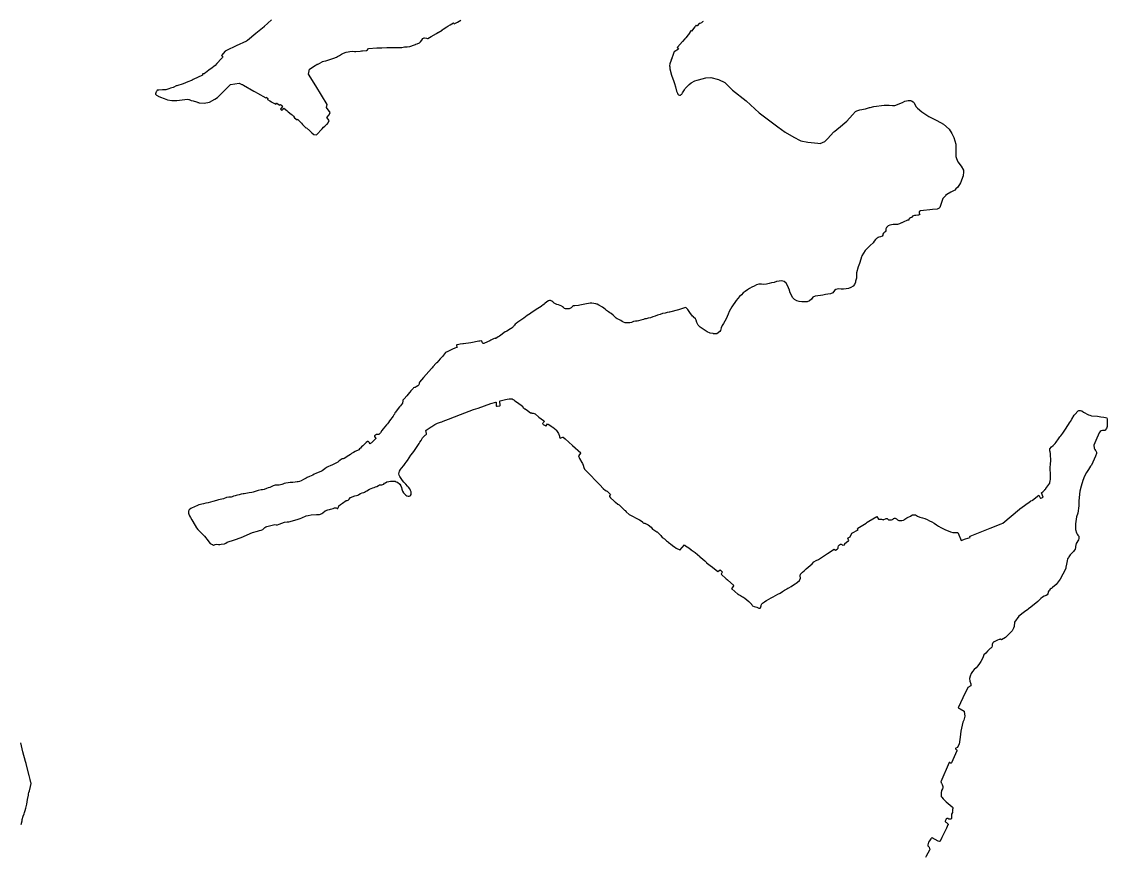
# Model space of a CAD drawing. Header units: inches. Extents: x 1341578 to 1502124, y 557203 to 748561.
# Drawn here: x 1487694 to 1492001, y 598295 to 601611 of the extents above; entities that cross this region are included whole.
import ezdxf

# ---------------------------------------------------------------- set-up
doc = ezdxf.new("R2010")
doc.units = ezdxf.units.IN
doc.header["$MEASUREMENT"] = 0
doc.layers.add('Zipcode', color=7, linetype='Continuous')

msp = doc.modelspace()

# ---------------------------------------------------------------- linework, layer by layer
at = {"layer": 'Zipcode'}
for points in [[(1488685.1, 601618), (1488655.8, 601591.9), (1488655.6, 601591.7), (1488655.2, 601591.4), (1488623.1, 601564.5), (1488589.4, 601536.2), (1488585.6, 601533.6), (1488544.4, 601515.8), (1488505.9, 601497.1), (1488500.5, 601494.5), (1488485.8, 601477.7), (1488487.6, 601476.2), (1488492.1, 601472.3), (1488489.7, 601469.6), (1488485.7, 601465.1), (1488468, 601445.2), (1488461, 601437.3), (1488443.5, 601424.3), (1488441.9, 601423.1), (1488441.5, 601422.8), (1488436.4, 601419.1), (1488429.1, 601413.7), (1488422.2, 601408.5), (1488418.9, 601406), (1488417.4, 601404.6), (1488416.7, 601404), (1488414, 601404.7), (1488412.1, 601405.2), (1488410.3, 601402.7), (1488410.3, 601399.5), (1488374.5, 601381.4), (1488370.3, 601379.3), (1488366.9, 601377.6), (1488353, 601372.1), (1488334.6, 601365.2), (1488309.3, 601356.4), (1488307.1, 601356.2), (1488297.4, 601352), (1488294, 601350.6), (1488288.7, 601348.5), (1488283.9, 601347), (1488278, 601345.2), (1488277.5, 601345.1), (1488265.8, 601341.3), (1488259.6, 601340.5), (1488252.3, 601340.4), (1488238.3, 601340.1), (1488233, 601340.1), (1488231.3, 601339.5), (1488229.9, 601337.4), (1488228.4, 601334.9), (1488227.5, 601332.6), (1488224.6, 601325.3), (1488225, 601323.2), (1488226.7, 601320.8), (1488227.1, 601320.5), (1488228.4, 601319.4), (1488234.1, 601316.4), (1488235.3, 601315.9), (1488243.9, 601312), (1488258.2, 601305.9), (1488271.7, 601300.9), (1488289.1, 601298.9), (1488309, 601299.1), (1488330.3, 601300.9), (1488351.3, 601304), (1488357, 601302.5), (1488357.6, 601302.2), (1488361.1, 601300.7), (1488365.8, 601298.6), (1488374, 601297.6), (1488387.4, 601292.7), (1488390.9, 601291.6), (1488392.5, 601291.1), (1488394.8, 601290.4), (1488395.1, 601290.3), (1488397.4, 601289.7), (1488417.4, 601287.7), (1488438.5, 601292), (1488459.9, 601304), (1488469.9, 601310.8), (1488475.7, 601316), (1488494.3, 601334.4), (1488521.5, 601361.5), (1488556.7, 601367.1), (1488567.4, 601362.5), (1488568.4, 601362.1), (1488569.3, 601361.5), (1488573.8, 601359), (1488615.3, 601335.5), (1488620.4, 601332.6), (1488629.8, 601327.3), (1488661.8, 601308.7), (1488661.8, 601308.7), (1488664.1, 601311.5), (1488671.3, 601307.1), (1488669.3, 601303.3), (1488668.7, 601302.3), (1488678.6, 601296.6), (1488684.2, 601293.4), (1488685.8, 601292.5), (1488701.8, 601283.4), (1488704.8, 601287.4), (1488705.5, 601288.4), (1488715, 601281.6), (1488717.9, 601279.5), (1488718, 601279.6), (1488720.1, 601282.7), (1488723.5, 601280.6), (1488723.8, 601280.4), (1488728.7, 601276.6), (1488729.1, 601276.3), (1488727.2, 601273.6), (1488720.9, 601264.4), (1488721, 601264.3), (1488726.8, 601259.6), (1488730.7, 601264.5), (1488733.9, 601268.4), (1488745.5, 601258.2), (1488751, 601253.2), (1488763.3, 601244.9), (1488766.5, 601241.7), (1488771.5, 601236.9), (1488771.5, 601236.8), (1488776.3, 601230.4), (1488781, 601225.6), (1488786, 601221.3), (1488788.2, 601224), (1488803.2, 601208.5), (1488807.8, 601203.7), (1488822.5, 601188.5), (1488823.9, 601189.7), (1488824.2, 601190), (1488837.1, 601177.7), (1488845.4, 601169.7), (1488852.2, 601163.2), (1488863.6, 601162.6), (1488885.2, 601186.7), (1488890.8, 601192.2), (1488896.4, 601197.2), (1488903.7, 601204.9), (1488905.8, 601204), (1488909.1, 601210.3), (1488909.2, 601210.5), (1488914.1, 601218.8), (1488904.6, 601231.2), (1488914.2, 601241.3), (1488917.3, 601250.8), (1488902.7, 601271), (1488905.8, 601282.5), (1488860.6, 601356.2), (1488831.2, 601403.4), (1488835.8, 601422.7), (1488858.2, 601437.4), (1488866.6, 601442.9), (1488866.9, 601442.3), (1488867.3, 601441.4), (1488886.1, 601452.3), (1488887.5, 601452.7), (1488892.3, 601454), (1488900.9, 601456.5), (1488916.8, 601461), (1488931.9, 601466), (1488936.3, 601468), (1488939, 601469.2), (1488942.7, 601470.9), (1488947, 601472.8), (1488954.8, 601476.7), (1488958.8, 601480.1), (1488961.9, 601482.8), (1488970.2, 601486.1), (1488981.5, 601490), (1488989.5, 601491.4), (1488995.8, 601492.5), (1489005.6, 601494.3), (1489013.6, 601493.6), (1489019.2, 601492.8), (1489037.2, 601494.6), (1489042.1, 601495), (1489045.8, 601495.4), (1489061.1, 601497.3), (1489065.6, 601499.5), (1489069.4, 601505.2), (1489103.1, 601507.1), (1489109.4, 601507.4), (1489122.1, 601508.1), (1489142.5, 601508.2), (1489148.8, 601508.2), (1489158.9, 601508.2), (1489176.9, 601509.2), (1489185.1, 601508.8), (1489193.6, 601508.6), (1489201.5, 601509.5), (1489207.3, 601510.5), (1489212.2, 601511.5), (1489223.3, 601511.8), (1489234.3, 601512.7), (1489252.4, 601519.7), (1489256.4, 601521.3), (1489256.4, 601521.3), (1489257.7, 601521.8), (1489263.2, 601523.9), (1489272.1, 601527.7), (1489272.9, 601528.4), (1489276.2, 601531.9), (1489280.8, 601538.2), (1489285.7, 601544), (1489290, 601546.8), (1489292, 601547), (1489299.2, 601546.5), (1489303.9, 601545.2), (1489304.1, 601545.2), (1489305.7, 601545), (1489318.3, 601552.3), (1489339.6, 601564.8), (1489345.3, 601568.1), (1489346.2, 601568.6), (1489362.5, 601577.8), (1489362.1, 601579.5), (1489366.1, 601582), (1489379.9, 601590.8), (1489380.3, 601591), (1489384.9, 601593.6), (1489393.2, 601598.3), (1489407.4, 601606.1), (1489408, 601605.4), (1489409.8, 601603.2), (1489423, 601610), (1489436.4, 601617.1)], [(1490397.8, 601611.6), (1490395.3, 601610.3), (1490391.7, 601607.4), (1490385, 601604.1), (1490381.9, 601603.7), (1490373.4, 601595.2), (1490373.2, 601595.1), (1490372.8, 601594.6), (1490369.9, 601595.6), (1490368.9, 601595.9), (1490367.3, 601593.9), (1490364.5, 601590.7), (1490351, 601573.3), (1490349.6, 601574.5), (1490349.4, 601574.7), (1490339.3, 601560.7), (1490338.6, 601559.3), (1490328.6, 601547.8), (1490324.4, 601543), (1490315.8, 601533), (1490296.2, 601510.6), (1490294.9, 601509.1), (1490299.9, 601502.2), (1490282, 601491.5), (1490281.3, 601489.6), (1490278.2, 601480.8), (1490276.8, 601477), (1490273, 601466.4), (1490272.8, 601465.3), (1490271.3, 601461.1), (1490270.7, 601459.2), (1490265.6, 601444.4), (1490264.7, 601436.1), (1490264.8, 601431.5), (1490264.9, 601424), (1490272.5, 601399.1), (1490281.1, 601374.5), (1490284, 601366), (1490287.4, 601352.3), (1490291.7, 601335.6), (1490295.6, 601327.7), (1490297.4, 601324.2), (1490300.2, 601320.5), (1490303.9, 601319.7), (1490305.8, 601319.8), (1490307.6, 601319.8), (1490310.4, 601321.7), (1490312.7, 601323.2), (1490316.1, 601328.9), (1490323.6, 601341.1), (1490326.8, 601346.8), (1490342.4, 601362.5), (1490350.7, 601369.2), (1490364.5, 601376.1), (1490374.1, 601379.4), (1490378.8, 601381.1), (1490408.4, 601388.8), (1490428.4, 601389.4), (1490458.1, 601381.8), (1490484.2, 601370.4), (1490514.6, 601339.9), (1490568.3, 601296.7), (1490620.6, 601249.4), (1490625.8, 601245.4), (1490693.9, 601194), (1490723.3, 601173.4), (1490756.9, 601152.9), (1490782.9, 601139.3), (1490785.3, 601138.4), (1490812.7, 601132.6), (1490852.6, 601128.6), (1490861.8, 601128.4), (1490880, 601135.4), (1490885.4, 601140.6), (1490890.9, 601145.8), (1490916.3, 601174), (1490918.7, 601176.1), (1490928.9, 601184.2), (1490935.3, 601188.3), (1490968, 601216.6), (1490990.5, 601241.8), (1491001.6, 601254.6), (1491007.4, 601257.5), (1491020, 601262.1), (1491041.8, 601265.9), (1491057.8, 601270.2), (1491060.1, 601270.8), (1491074.7, 601274.6), (1491075.1, 601275.1), (1491115.9, 601279.9), (1491136.3, 601279.5), (1491149.7, 601279), (1491158.1, 601278.7), (1491162.1, 601280.3), (1491178.4, 601286.8), (1491188.1, 601290.6), (1491198.4, 601295.4), (1491211.6, 601298.3), (1491218.2, 601298.2), (1491221, 601298), (1491224.7, 601296.7), (1491230.8, 601293.6), (1491235.4, 601289.1), (1491241.1, 601275.3), (1491247.6, 601268.1), (1491264.9, 601253.7), (1491293.3, 601235), (1491325.4, 601219.1), (1491351.9, 601204), (1491374.3, 601185.1), (1491384.4, 601167.9), (1491392.4, 601151.8), (1491401, 601125.2), (1491400.7, 601100.6), (1491400.8, 601086.6), (1491400.8, 601076), (1491403.6, 601068.5), (1491408.4, 601055.7), (1491421.8, 601038.1), (1491430.2, 601022.1), (1491430.3, 601020.6), (1491430.7, 601015.6), (1491429.7, 600999.4), (1491418.3, 600971.2), (1491408.4, 600954.2), (1491400.6, 600948), (1491396.4, 600942.3), (1491380.1, 600934.4), (1491364.1, 600926.1), (1491359.4, 600921.5), (1491360, 600920.5), (1491349.4, 600910), (1491337.1, 600874.4), (1491333.9, 600871.5), (1491326, 600867.1), (1491308, 600865.7), (1491296.9, 600864.4), (1491272.3, 600861.5), (1491260.7, 600860.4), (1491256.4, 600858.2), (1491256.4, 600858.2), (1491255, 600856.2), (1491254.3, 600853.3), (1491255, 600851.9), (1491256.4, 600849.2), (1491257, 600846.3), (1491252.1, 600843.2), (1491249, 600842.9), (1491241.8, 600842.5), (1491235.7, 600842.6), (1491235.7, 600842.6), (1491228.8, 600839.4), (1491224.6, 600834.7), (1491220, 600832.3), (1491216.7, 600830.5), (1491214.4, 600827.7), (1491214.1, 600825.5), (1491213.7, 600823.1), (1491209.2, 600823.2), (1491202.9, 600821.6), (1491196.6, 600818.9), (1491186.5, 600813.5), (1491186.5, 600813.5), (1491184.7, 600812.7), (1491176.8, 600809.2), (1491169.1, 600806.9), (1491160.7, 600806.1), (1491151.9, 600806.1), (1491145.2, 600805.5), (1491138.5, 600803.4), (1491131.4, 600801.3), (1491125.9, 600796.4), (1491125.1, 600794.5), (1491123.3, 600790.7), (1491123.2, 600789.1), (1491123.1, 600786.8), (1491122.8, 600783.5), (1491122.3, 600781.7), (1491119.9, 600777.9), (1491117.8, 600776.1), (1491116.2, 600774.7), (1491112.8, 600772.3), (1491110.5, 600767.7), (1491110.4, 600766.9), (1491110.2, 600764.4), (1491108, 600760.4), (1491100.8, 600757.1), (1491095, 600755.6), (1491092.1, 600755.1), (1491090.4, 600754.8), (1491088, 600752.6), (1491086.1, 600751), (1491081.8, 600747.1), (1491076.4, 600740.3), (1491071.7, 600734.1), (1491060.6, 600723), (1491040.9, 600703.3), (1491028, 600682), (1491026.9, 600680.2), (1491026.2, 600677.9), (1491019.7, 600655.6), (1491018.5, 600651.4), (1491013.4, 600639), (1491006.2, 600614.3), (1491005.7, 600604.2), (1491006.6, 600600.7), (1491006.8, 600600.1), (1491006.1, 600593.4), (1491002.8, 600580.9), (1491002.3, 600579.2), (1491002, 600578.2), (1490998.8, 600568.2), (1490993.3, 600562.1), (1490984.3, 600556.9), (1490975, 600552.8), (1490965.1, 600550.8), (1490955.1, 600549.2), (1490944.9, 600550.2), (1490934.6, 600550.6), (1490924.1, 600548.7), (1490918.8, 600544), (1490912.7, 600535.8), (1490903.1, 600531.8), (1490892.9, 600530.6), (1490882.8, 600529.1), (1490872.7, 600526), (1490862.7, 600524.2), (1490852.3, 600522.7), (1490842.2, 600521.9), (1490833.3, 600518.7), (1490827.1, 600510.5), (1490820, 600503.1), (1490810.3, 600500.1), (1490799.8, 600500), (1490789.2, 600500), (1490778.6, 600500.4), (1490768.8, 600503.8), (1490759.9, 600508.9), (1490759.7, 600509), (1490752.8, 600516.9), (1490752.6, 600517.1), (1490747.8, 600526.2), (1490747.7, 600526.4), (1490743.3, 600535.6), (1490743.2, 600535.8), (1490739.8, 600545.1), (1490739.7, 600545.3), (1490735.9, 600555), (1490735.8, 600555.2), (1490731.9, 600564.4), (1490731.8, 600564.6), (1490727.6, 600574), (1490727.5, 600574.2), (1490719.5, 600579.9), (1490719.3, 600580.1), (1490709.3, 600582.7), (1490699.3, 600582.2), (1490689.3, 600580.5), (1490679.4, 600576.6), (1490669.4, 600574.3), (1490659.2, 600571.9), (1490649, 600569.8), (1490638.9, 600568.2), (1490628.8, 600570), (1490618.7, 600570.2), (1490608.7, 600567), (1490599.8, 600562.3), (1490590.3, 600557.9), (1490581.7, 600552.8), (1490573.3, 600546.9), (1490564.9, 600540.8), (1490556.8, 600534.6), (1490549.4, 600527.5), (1490541.4, 600520.6), (1490535, 600512.8), (1490529, 600504.6), (1490522.8, 600496.3), (1490516.7, 600488.2), (1490511.4, 600479.4), (1490505.8, 600470.3), (1490500.8, 600461.2), (1490496.4, 600451.2), (1490492.9, 600441.8), (1490489.2, 600432.1), (1490484.2, 600422.7), (1490478.9, 600413.8), (1490472.7, 600405.3), (1490469.6, 600395.8), (1490466.5, 600386.2), (1490463.4, 600381.6), (1490452.6, 600372.5), (1490448.5, 600372.1), (1490439.3, 600373), (1490437.7, 600373.2), (1490425.7, 600375), (1490413, 600381.1), (1490386.2, 600399), (1490378.3, 600406.9), (1490373.2, 600417.4), (1490369.8, 600426.6), (1490367.2, 600432.1), (1490359.9, 600439.1), (1490359.5, 600439.4), (1490356, 600442.2), (1490352.9, 600446), (1490347.1, 600452.9), (1490342, 600460.9), (1490336.8, 600469.5), (1490330.9, 600475.6), (1490327.4, 600476.5), (1490324.3, 600476), (1490300.4, 600467.5), (1490264.1, 600458.6), (1490263, 600458.3), (1490256.7, 600457.6), (1490254.8, 600457.2), (1490246.3, 600455.2), (1490236.7, 600452.6), (1490226.6, 600449.6), (1490217, 600446.8), (1490207.3, 600443.2), (1490197.8, 600439.6), (1490188.4, 600436.6), (1490179.5, 600434.2), (1490171.4, 600432.5), (1490166, 600431.6), (1490161.1, 600429.8), (1490150.7, 600426.7), (1490141.3, 600424.4), (1490135.4, 600423.1), (1490132, 600422.7), (1490128.7, 600422.4), (1490121.8, 600420.9), (1490113.1, 600417.9), (1490106.6, 600416.4), (1490095.8, 600415.9), (1490087.7, 600416.6), (1490081.1, 600419), (1490076, 600422.1), (1490071.6, 600425), (1490062.5, 600429.5), (1490057.1, 600432), (1490052, 600435), (1490049.3, 600437.7), (1490040.6, 600446.6), (1490033.1, 600452.8), (1490027.9, 600456.2), (1490022.2, 600460.1), (1490014.6, 600465.3), (1490008.5, 600470.6), (1490003.4, 600474.6), (1489998.6, 600478.2), (1489984.3, 600486.7), (1489977.1, 600489.8), (1489975.8, 600490.3), (1489971.6, 600491.8), (1489955.5, 600494.1), (1489948.8, 600494), (1489943.1, 600493.2), (1489934.8, 600491.8), (1489928, 600490.4), (1489908.1, 600486.9), (1489902.7, 600485.4), (1489888.9, 600483), (1489883.6, 600483.1), (1489878.8, 600480.6), (1489875, 600476.4), (1489874.2, 600475.7), (1489871.7, 600473.8), (1489866.6, 600471.6), (1489864.2, 600471.5), (1489858, 600471.4), (1489850.8, 600472.1), (1489846.9, 600473.5), (1489842.9, 600476.8), (1489839.9, 600480.1), (1489837.4, 600482.4), (1489830.6, 600485.6), (1489823.5, 600487.8), (1489816.7, 600489.1), (1489811.2, 600491.3), (1489806.9, 600494), (1489801, 600499.1), (1489797.2, 600502.8), (1489792.5, 600505.2), (1489787.3, 600505), (1489783.4, 600503.2), (1489777.9, 600499.1), (1489769.7, 600492.7), (1489765.5, 600489.5), (1489764.4, 600488.6), (1489754.3, 600481.5), (1489741.4, 600472.9), (1489723.5, 600461.3), (1489705.1, 600448.6), (1489703.2, 600447.3), (1489699.6, 600444.7), (1489685.8, 600435), (1489662.7, 600418.8), (1489656, 600413.9), (1489651.5, 600410.3), (1489648.4, 600406.5), (1489647, 600404.4), (1489645.2, 600401.9), (1489644.9, 600401.6), (1489642.6, 600398.9), (1489640.1, 600397.1), (1489639.4, 600396.7), (1489635.6, 600394.1), (1489633.2, 600392.4), (1489619.1, 600383.3), (1489616.3, 600382.1), (1489612.5, 600380.2), (1489589.3, 600363.9), (1489584.3, 600360.4), (1489575.4, 600354.1), (1489574, 600354), (1489571.7, 600354.8), (1489565.3, 600353.3), (1489554.8, 600347.6), (1489550.5, 600345.3), (1489541.4, 600340.4), (1489527.5, 600334.4), (1489527, 600334.3), (1489525.2, 600333.9), (1489524.4, 600334.6), (1489522.7, 600337.1), (1489519, 600343.7), (1489518, 600344.3), (1489512.1, 600343.5), (1489508, 600343), (1489476.4, 600337.4), (1489446.9, 600333.2), (1489443.7, 600332.7), (1489434, 600331.3), (1489427.9, 600329.8), (1489422.2, 600328.7), (1489419.8, 600328.3), (1489419.2, 600327.6), (1489419, 600327.4), (1489419.2, 600325.5), (1489421.2, 600319.9), (1489421.5, 600319.6), (1489420.2, 600318.6), (1489418.9, 600318), (1489412.2, 600315.1), (1489403, 600311.2), (1489381.8, 600301.5), (1489377.3, 600299.2), (1489375.6, 600297.8), (1489362.9, 600283), (1489358.3, 600277.7), (1489354.1, 600272.7), (1489341.3, 600257.7), (1489339.9, 600258.4), (1489338.4, 600256.7), (1489324.8, 600241.3), (1489321.9, 600238), (1489319.4, 600235.2), (1489288.5, 600199.5), (1489271.7, 600180.1), (1489271.2, 600178.6), (1489271.1, 600176.6), (1489271.1, 600176.1), (1489270.3, 600172.6), (1489268.9, 600170.1), (1489267.1, 600167.8), (1489265.4, 600166.1), (1489259.3, 600162.6), (1489254.8, 600159.8), (1489252.5, 600159), (1489248.9, 600157.6), (1489247.4, 600156.2), (1489237.2, 600146.3), (1489233.5, 600141.1), (1489232.5, 600139.9), (1489221.6, 600126.6), (1489210.6, 600114.5), (1489208.1, 600111.4), (1489206.5, 600109), (1489206, 600106.1), (1489205.9, 600103.3), (1489205.2, 600100.3), (1489204.1, 600097.8), (1489200, 600091.6), (1489196.4, 600087.2), (1489193.2, 600083.2), (1489187.7, 600076.5), (1489176.8, 600061.9), (1489174.7, 600058.9), (1489172.6, 600053.8), (1489170.8, 600050.6), (1489167.1, 600045.5), (1489153.2, 600026.8), (1489148.5, 600020.5), (1489144.8, 600015.4), (1489141.3, 600010.8), (1489127.9, 599995.5), (1489123.2, 599989.1), (1489116.9, 599979.9), (1489114.6, 599977), (1489112.6, 599974.8), (1489110.5, 599973.5), (1489109.5, 599973.3), (1489107.9, 599972.9), (1489105.5, 599973.1), (1489103.6, 599973.3), (1489100.9, 599972.4), (1489093.5, 599967.5), (1489092.9, 599966), (1489093.2, 599965.4), (1489096.7, 599961.3), (1489096.9, 599961), (1489097.9, 599960), (1489098.9, 599959.1), (1489098.7, 599958.5), (1489098.4, 599957.2), (1489088.7, 599947.1), (1489081, 599939.7), (1489079.4, 599938.7), (1489076.6, 599936.6), (1489076.2, 599936.5), (1489072.2, 599941.8), (1489071, 599943.4), (1489068.7, 599944.9), (1489066.9, 599945.4), (1489066.5, 599945.3), (1489065.1, 599945), (1489060.2, 599941.5), (1489046.8, 599928.5), (1489041.4, 599924), (1489037.4, 599919.3), (1489034.3, 599915.6), (1489030.9, 599912.6), (1489016.8, 599905.5), (1489009.5, 599902), (1489002.8, 599897.3), (1488998.3, 599893.7), (1488985.6, 599885.7), (1488979.8, 599881.8), (1488973.7, 599878), (1488969.6, 599876.6), (1488965.8, 599876), (1488962.9, 599875.3), (1488956.1, 599870.4), (1488952.3, 599866.6), (1488948.5, 599863), (1488942.8, 599860.2), (1488937.9, 599858.3), (1488926.3, 599853.3), (1488918.2, 599849.2), (1488910.8, 599845.7), (1488902.5, 599841.8), (1488896.2, 599836.4), (1488891.6, 599832.7), (1488886.1, 599829.2), (1488880, 599826.3), (1488870, 599822.1), (1488860.2, 599818), (1488854.6, 599815), (1488849.1, 599811.9), (1488836.2, 599806.4), (1488826.8, 599802), (1488821.7, 599799.4), (1488812.2, 599794.1), (1488802.6, 599789.3), (1488796.2, 599786.6), (1488790.9, 599785.4), (1488786.6, 599784.6), (1488779.2, 599784), (1488769.1, 599782.6), (1488763.5, 599782.9), (1488758.7, 599782.9), (1488751.1, 599781.6), (1488742, 599780), (1488735.5, 599778.6), (1488730, 599776.4), (1488725.3, 599775), (1488715.5, 599772.1), (1488708.8, 599772.1), (1488704.3, 599772.3), (1488699.8, 599772), (1488691.4, 599769.8), (1488683, 599765.5), (1488677.5, 599763.1), (1488671.8, 599761.9), (1488664.5, 599759.1), (1488655.9, 599755.1), (1488649.1, 599753.6), (1488643.8, 599752.8), (1488632.2, 599750.6), (1488619.6, 599747.3), (1488611.9, 599744.8), (1488606.6, 599743.5), (1488596.3, 599741.9), (1488583.5, 599739.1), (1488576.1, 599737.6), (1488572.2, 599737), (1488564, 599735.9), (1488555.9, 599734.2), (1488549.7, 599732.2), (1488545.1, 599730.8), (1488540.9, 599729.8), (1488534.4, 599728.6), (1488528.6, 599725.6), (1488524.4, 599724.2), (1488519.2, 599724.3), (1488515.2, 599725), (1488506.2, 599722.5), (1488494.8, 599718.1), (1488487.2, 599716.5), (1488480.6, 599715.2), (1488474.7, 599713.8), (1488467, 599711.2), (1488451.6, 599706.7), (1488433, 599702), (1488424.2, 599700.3), (1488415.2, 599698), (1488396.7, 599693.8), (1488388.6, 599690.5), (1488381.6, 599687.3), (1488375.9, 599684.2), (1488370.2, 599681.5), (1488365.3, 599678.9), (1488358.4, 599674.3), (1488355.5, 599668.3), (1488355, 599661.5), (1488356.4, 599656.5), (1488359.9, 599650.3), (1488363.3, 599643.3), (1488368, 599634.9), (1488372.2, 599627.3), (1488387.6, 599602.5), (1488392.8, 599596.4), (1488400.4, 599588.2), (1488406.4, 599581.9), (1488413.5, 599574.9), (1488419.4, 599569), (1488423.8, 599563.3), (1488428, 599557.7), (1488440.9, 599541), (1488446.6, 599537.3), (1488450.1, 599535.9), (1488454.9, 599534.1), (1488458.3, 599534.7), (1488461.8, 599536.7), (1488466.8, 599537.6), (1488474.4, 599537), (1488479.3, 599536.6), (1488484.4, 599537.2), (1488498.9, 599539.5), (1488503.9, 599541.9), (1488509.1, 599545.3), (1488537.5, 599554.7), (1488564.9, 599564.5), (1488609.7, 599584.3), (1488629.8, 599589.4), (1488637.7, 599591.8), (1488643.8, 599593.7), (1488649.9, 599596.4), (1488654.2, 599599.9), (1488658.1, 599603.4), (1488661.9, 599606), (1488666.9, 599608.4), (1488692.8, 599615.1), (1488698.4, 599615.4), (1488702.8, 599614.6), (1488708.5, 599614.8), (1488715.2, 599617.6), (1488735.8, 599625), (1488746.5, 599626.8), (1488753.5, 599627.1), (1488777.5, 599633.2), (1488790.7, 599636.4), (1488798.8, 599639.8), (1488805, 599642.9), (1488822.2, 599650.2), (1488829.9, 599651.6), (1488842.2, 599653.8), (1488863.7, 599655.3), (1488869.1, 599655.4), (1488875.1, 599656.1), (1488879.8, 599657), (1488884.5, 599659.2), (1488888.5, 599661.8), (1488897.9, 599669.6), (1488907.7, 599673.9), (1488915.3, 599675.8), (1488919.5, 599676.7), (1488924.3, 599677.6), (1488929.3, 599679.5), (1488934.5, 599681.5), (1488937.9, 599682), (1488940.9, 599681.6), (1488944, 599680.4), (1488945.9, 599679.8), (1488947.7, 599680), (1488948.5, 599680.9), (1488949, 599681.6), (1488950.2, 599684.7), (1488951.6, 599689.8), (1488958.4, 599695.4), (1488966.4, 599701.1), (1488981.1, 599710.6), (1488985.2, 599711.6), (1488988.6, 599712.3), (1488990.6, 599713.7), (1488992.3, 599716), (1488998.9, 599723.2), (1489015.2, 599729.1), (1489022, 599730.4), (1489026.8, 599732.2), (1489030.8, 599735), (1489037.8, 599739.1), (1489044.8, 599742.2), (1489050.8, 599743.4), (1489054.2, 599744.8), (1489058.2, 599747), (1489062.9, 599749.3), (1489073.7, 599755.8), (1489079.6, 599758.4), (1489087.3, 599760.9), (1489091.6, 599762.8), (1489097.9, 599765.1), (1489102.2, 599766.7), (1489109.2, 599770.9), (1489113.8, 599773), (1489118.8, 599773.7), (1489122.8, 599773.4), (1489127, 599774.4), (1489129.9, 599776.3), (1489133.7, 599779.5), (1489137, 599781.7), (1489142.6, 599784.7), (1489150, 599786.2), (1489156.9, 599787.5), (1489163.2, 599788), (1489169.5, 599788.3), (1489175.2, 599787.6), (1489179.9, 599785.8), (1489185.1, 599783.4), (1489193.4, 599775.8), (1489197.5, 599768.9), (1489200.2, 599762.4), (1489202.5, 599756.6), (1489205.2, 599748.6), (1489208.8, 599742.2), (1489213.4, 599736.2), (1489217.3, 599732.5), (1489221.7, 599730.2), (1489226.5, 599728.5), (1489231.2, 599728.3), (1489235, 599729.6), (1489236.9, 599731.2), (1489239.3, 599735.3), (1489239.6, 599739.8), (1489238.6, 599745.6), (1489236.6, 599751.3), (1489233.2, 599757.9), (1489228.5, 599764.6), (1489224.2, 599767.9), (1489217.9, 599776), (1489210.3, 599784.2), (1489204.9, 599790.5), (1489199.9, 599797.8), (1489194.6, 599805.9), (1489191.6, 599812.3), (1489190.7, 599817), (1489191.3, 599822.1), (1489192.9, 599827.8), (1489196.8, 599834.2), (1489201, 599838.8), (1489209.9, 599850.6), (1489215.7, 599858.6), (1489219.7, 599863), (1489224.7, 599869.3), (1489238.3, 599891), (1489246.2, 599900.8), (1489252.5, 599909.6), (1489257.8, 599917.2), (1489265.5, 599930), (1489270.2, 599937.3), (1489273.6, 599942.5), (1489278.1, 599949.6), (1489281, 599954.6), (1489283.2, 599957.8), (1489284.4, 599959.5), (1489287.6, 599963.5), (1489291.1, 599966.9), (1489294.9, 599970.2), (1489297.2, 599971.9), (1489300.2, 599974.3), (1489300.3, 599977.1), (1489297.3, 599989.2), (1489298.1, 599990.4), (1489318.3, 600003), (1489320.9, 600004.7), (1489332.4, 600012.4), (1489335.4, 600013.7), (1489343.9, 600017.4), (1489355.5, 600021.8), (1489360.6, 600023.8), (1489365.7, 600025.7), (1489386.5, 600033.8), (1489434.1, 600052.1), (1489486.8, 600071.6), (1489504.9, 600078.1), (1489555.3, 600096.3), (1489574.9, 600101.7), (1489575.4, 600101.7), (1489575.8, 600101.3), (1489575.8, 600099.9), (1489576, 600091.5), (1489576, 600088.3), (1489576.1, 600087.4), (1489577, 600086), (1489579.6, 600086), (1489590.4, 600086.6), (1489590.7, 600086.7), (1489591.3, 600087), (1489591.7, 600087.8), (1489591.2, 600105.2), (1489592.4, 600106), (1489598, 600107.6), (1489613.2, 600111.4), (1489619.5, 600113), (1489628.1, 600115.1), (1489635.9, 600114.7), (1489638.2, 600114.4), (1489639.8, 600114.2), (1489643.9, 600112.1), (1489646.2, 600110.4), (1489650.5, 600107.2), (1489660.7, 600099.6), (1489680.3, 600086.1), (1489681.3, 600084.7), (1489682.1, 600082.6), (1489682.5, 600081.7), (1489683.1, 600079.4), (1489684.3, 600078.6), (1489689.2, 600075.4), (1489690.8, 600074.3), (1489700.5, 600068.3), (1489713, 600059.5), (1489715.4, 600058.5), (1489716.2, 600058.5), (1489718.2, 600058.3), (1489719.1, 600058.2), (1489723.1, 600058), (1489727.2, 600056.8), (1489730.7, 600055.1), (1489746.2, 600042.2), (1489764.7, 600028.2), (1489766.1, 600026.8), (1489766.6, 600025.8), (1489766.5, 600024.9), (1489766.5, 600024.5), (1489766, 600023.5), (1489763.5, 600020.2), (1489761.7, 600017.6), (1489760.8, 600016.3), (1489760.9, 600015.2), (1489762.9, 600013.3), (1489773, 600007), (1489774.1, 600007.4), (1489774.2, 600007.5), (1489774.7, 600007.9), (1489780, 600015.8), (1489783.1, 600014.4), (1489788.6, 600010.5), (1489794.1, 600006.7), (1489798.8, 600003.4), (1489801.5, 600001.5), (1489814.2, 599991), (1489815.3, 599989.5), (1489818.8, 599984.4), (1489823.6, 599977.5), (1489825.2, 599973.6), (1489826.2, 599969.9), (1489827, 599966.3), (1489828.2, 599962.3), (1489828.7, 599961.1), (1489829.1, 599960.1), (1489830.4, 599959.1), (1489832.4, 599959.5), (1489840.5, 599961.9), (1489841.9, 599962.3), (1489849.7, 599955.8), (1489878.9, 599929.8), (1489912.3, 599900.8), (1489912.1, 599899.9), (1489911.5, 599899.3), (1489907.7, 599895.2), (1489903.1, 599888.2), (1489907.3, 599877.8), (1489916.8, 599861.9), (1489918.6, 599857.5), (1489921, 599851.7), (1489921.2, 599851.3), (1489924.8, 599842.4), (1489926.8, 599835.5), (1489931.1, 599831.8), (1489945.3, 599817.6), (1489946.6, 599816.2), (1489950.6, 599812), (1489970.9, 599790.7), (1489982.5, 599778.6), (1489987.1, 599773.8), (1490001.2, 599759), (1490010.6, 599750.4), (1490012.2, 599749.7), (1490014, 599749.1), (1490016.5, 599747.5), (1490018.6, 599746.2), (1490027.9, 599737.1), (1490029, 599735.9), (1490029.5, 599733.8), (1490027.3, 599731.5), (1490027.1, 599731.2), (1490025.8, 599729.5), (1490026.1, 599727.3), (1490029.4, 599722.3), (1490043, 599709.2), (1490047.1, 599706.1), (1490049.9, 599704), (1490059.2, 599697.1), (1490064.2, 599693.3), (1490080.3, 599678.2), (1490084.7, 599674), (1490086, 599672.8), (1490088.1, 599670.8), (1490092.5, 599666.6), (1490104.5, 599655.8), (1490145.1, 599634.8), (1490155.4, 599627.6), (1490156.6, 599626.8), (1490156.7, 599625.4), (1490157.9, 599623.7), (1490159.9, 599622.2), (1490162.4, 599621.2), (1490164.2, 599620.8), (1490165.6, 599620.8), (1490167.1, 599620.5), (1490167.5, 599620.4), (1490169.3, 599619.7), (1490174.6, 599617.8), (1490174.8, 599617.6), (1490178.9, 599614.5), (1490179.2, 599614.3), (1490191.2, 599605), (1490191.4, 599604.8), (1490197.3, 599597.9), (1490197.5, 599597.8), (1490206.1, 599592.1), (1490206.3, 599592), (1490209.3, 599590), (1490209.5, 599589.8), (1490213.4, 599587.3), (1490213.7, 599587.1), (1490214.6, 599586.5), (1490214.8, 599586.3), (1490222.2, 599579.8), (1490222.4, 599579.6), (1490229.3, 599572.5), (1490229.4, 599572.3), (1490234.7, 599563.9), (1490234.9, 599563.8), (1490239.9, 599561.1), (1490241.6, 599560.2), (1490241.7, 599560.1), (1490241.8, 599560.1), (1490241.9, 599560), (1490243.7, 599559.1), (1490244, 599558.9), (1490244.2, 599558.7), (1490246.4, 599556.7), (1490246.7, 599556.4), (1490246.9, 599556.2), (1490251.7, 599551.7), (1490251.9, 599551.5), (1490259.6, 599545.2), (1490259.8, 599545), (1490268, 599538.9), (1490268.2, 599538.7), (1490275.7, 599532.4), (1490275.9, 599532.3), (1490284.9, 599526.2), (1490285.1, 599526), (1490285.5, 599525.8), (1490285.7, 599525.6), (1490289.4, 599522.9), (1490289.5, 599522.8), (1490289.8, 599522.6), (1490290, 599522.5), (1490293.1, 599520.3), (1490293.2, 599520.3), (1490302.4, 599516.4), (1490302.6, 599516.2), (1490305.6, 599513.6), (1490323.7, 599534.6), (1490323.9, 599534.4), (1490344.2, 599520), (1490344.4, 599519.9), (1490349.4, 599516.4), (1490349.6, 599516.2), (1490350.3, 599515.7), (1490350.5, 599515.5), (1490365.4, 599504.3), (1490365.6, 599504.1), (1490384.4, 599488.4), (1490384.6, 599488.2), (1490388.4, 599485), (1490388.6, 599484.8), (1490404.7, 599471.4), (1490404.9, 599471.2), (1490410.6, 599464.5), (1490410.8, 599464.3), (1490434.9, 599446.5), (1490435.1, 599446.3), (1490456.2, 599428.9), (1490464.6, 599436.2), (1490464.8, 599436), (1490465, 599435.9), (1490466, 599434.9), (1490466.2, 599434.7), (1490466.4, 599434.5), (1490473.7, 599428.1), (1490473.7, 599428.1), (1490472.8, 599426.3), (1490469.2, 599419.3), (1490469.4, 599419.1), (1490489.3, 599400), (1490489.5, 599399.8), (1490492.3, 599397.1), (1490493.1, 599396.3), (1490493.3, 599396.1), (1490493.5, 599395.9), (1490493.7, 599395.7), (1490519.6, 599373.7), (1490519.6, 599373.7), (1490518.5, 599372), (1490510.8, 599360.5), (1490511, 599360.3), (1490535.5, 599339.6), (1490535.7, 599339.4), (1490536.3, 599338.9), (1490536.5, 599338.8), (1490540.1, 599336.9), (1490540.2, 599336.9), (1490545.5, 599334.2), (1490545.7, 599334.1), (1490554.3, 599329.1), (1490554.5, 599328.9), (1490562.6, 599323.1), (1490562.8, 599323), (1490571.2, 599317.5), (1490571.4, 599317.3), (1490578.8, 599310.1), (1490589.5, 599299.1), (1490589.6, 599299), (1490592.7, 599295.2), (1490593.9, 599293.6), (1490599.9, 599290.9), (1490610.6, 599287.3), (1490618.8, 599284.3), (1490623.3, 599284.1), (1490625.1, 599285.5), (1490626.9, 599288.5), (1490627.7, 599293.2), (1490628.2, 599296.2), (1490631.1, 599301.1), (1490633.5, 599303.4), (1490641.1, 599308.6), (1490642.7, 599309.7), (1490649.6, 599314.4), (1490658.8, 599319.3), (1490667.6, 599325.2), (1490676, 599328.5), (1490685, 599333.5), (1490693.9, 599338.9), (1490703.2, 599343.8), (1490712, 599349.9), (1490720.3, 599355.6), (1490728, 599359.4), (1490729.3, 599360.1), (1490734.1, 599362.8), (1490738.3, 599365.1), (1490746.8, 599370.4), (1490755.6, 599375.9), (1490762.6, 599379.8), (1490764.6, 599380.9), (1490767.2, 599382.9), (1490772.5, 599387), (1490779.8, 599393.9), (1490784.2, 599403), (1490782.5, 599412.8), (1490783.9, 599418.9), (1490791.3, 599426.1), (1490799.1, 599432.6), (1490806.4, 599440), (1490814.7, 599446), (1490822.6, 599452.9), (1490830.1, 599460), (1490837.2, 599467.2), (1490846, 599472.5), (1490854.9, 599477.3), (1490863.3, 599482.8), (1490883.2, 599495.6), (1490887.5, 599498.3), (1490891, 599500.6), (1490917.8, 599518.2), (1490922.3, 599514.6), (1490923.5, 599513.7), (1490929.9, 599518.5), (1490933.5, 599521.3), (1490933.7, 599525.5), (1490935.2, 599531.4), (1490938.5, 599535.7), (1490942.5, 599537.5), (1490945.2, 599537.4), (1490947.7, 599536.6), (1490950.2, 599534.4), (1490950.9, 599533.4), (1490951.2, 599533.5), (1490958.1, 599535.7), (1490958.8, 599536.1), (1490960, 599536.8), (1490959.9, 599538.8), (1490960.1, 599539.9), (1490971.9, 599549.2), (1490976.2, 599551.3), (1490971.5, 599561.7), (1490971.4, 599561.9), (1490972.9, 599562.8), (1490981, 599567.2), (1490987.4, 599580.9), (1491012.5, 599594.2), (1491010.8, 599599.1), (1491010.7, 599599.3), (1491012, 599601.1), (1491044.5, 599621.3), (1491048.5, 599625.2), (1491049.1, 599625.5), (1491055.1, 599629.1), (1491086.3, 599647.7), (1491092.9, 599636.9), (1491094, 599636.9), (1491096.9, 599637), (1491099.2, 599637.1), (1491103.3, 599636.9), (1491105.6, 599636.8), (1491109.8, 599635.3), (1491110.1, 599635.2), (1491111.9, 599634.8), (1491123.8, 599639.8), (1491124.3, 599640.1), (1491127.5, 599639.5), (1491130.6, 599636.5), (1491132.6, 599634.6), (1491135.6, 599634.3), (1491138.8, 599634), (1491139.5, 599633.9), (1491144.8, 599634), (1491148.8, 599635.5), (1491151.2, 599637.2), (1491153.6, 599639.1), (1491157.5, 599641.6), (1491159.4, 599641.5), (1491164.5, 599638.3), (1491169.4, 599634.7), (1491174.5, 599632.4), (1491178.1, 599631.8), (1491183.3, 599631.2), (1491186.7, 599631.1), (1491192.5, 599632.8), (1491195.8, 599635), (1491198.5, 599637.4), (1491202.3, 599639.7), (1491205.4, 599642.5), (1491210.8, 599645), (1491217.3, 599647.5), (1491220.7, 599649.4), (1491226, 599652.5), (1491226.1, 599652.5), (1491228.4, 599653.8), (1491232.7, 599654.7), (1491240, 599653.7), (1491247.9, 599648.6), (1491257.9, 599645.4), (1491268, 599642.5), (1491277.7, 599640), (1491287.1, 599635.4), (1491296.2, 599631), (1491305.7, 599627), (1491314.4, 599620.9), (1491323.2, 599614.5), (1491332, 599608.9), (1491341.5, 599603.9), (1491350.8, 599599.2), (1491359.7, 599594.6), (1491369.5, 599590.3), (1491378.9, 599587), (1491389, 599584.7), (1491396.8, 599584.5), (1491398.1, 599584.5), (1491398.8, 599584.5), (1491408.2, 599584.5), (1491408.3, 599584.3), (1491409.4, 599581.6), (1491409.5, 599581.4), (1491421.3, 599552.7), (1491439.3, 599558.6), (1491456.6, 599564.2), (1491455.8, 599568.5), (1491457.4, 599569.2), (1491490, 599582.7), (1491536.4, 599601), (1491579.9, 599618.7), (1491586.8, 599620.7), (1491587.1, 599621), (1491652.5, 599676.9), (1491653.8, 599678), (1491672.4, 599691.5), (1491677.9, 599695.4), (1491690.9, 599704.8), (1491696.8, 599709), (1491698.6, 599709.7), (1491703.4, 599711.7), (1491704.9, 599712.2), (1491729.5, 599732.1), (1491736.4, 599719), (1491737.8, 599719.8), (1491741.9, 599721.9), (1491746.5, 599724.5), (1491747.5, 599725), (1491740.1, 599741.5), (1491741.8, 599742.8), (1491745.7, 599745.7), (1491746.6, 599746.4), (1491753, 599753.1), (1491754.1, 599754.2), (1491757.2, 599757.4), (1491758.1, 599758.4), (1491772.8, 599779.7), (1491773.2, 599780.3), (1491773.7, 599781.9), (1491775.3, 599788.7), (1491775.8, 599794.2), (1491775.5, 599806.4), (1491775.4, 599811.2), (1491774.1, 599841.2), (1491775.8, 599856.7), (1491777.2, 599869.1), (1491777.3, 599871.9), (1491777.3, 599879.6), (1491776.4, 599885), (1491776.3, 599885.6), (1491775.4, 599898.1), (1491774.4, 599904.6), (1491773.5, 599908.1), (1491773.5, 599911.6), (1491773, 599914.6), (1491773.7, 599915.5), (1491780.1, 599924), (1491787.1, 599929), (1491789.6, 599932), (1491794.6, 599937), (1491799.1, 599942.9), (1491807.7, 599956.4), (1491812.7, 599963.3), (1491816.8, 599968.3), (1491820.6, 599973.6), (1491824.5, 599978.9), (1491832.4, 599989.7), (1491847.5, 600012.1), (1491851.9, 600019.3), (1491855.2, 600024.8), (1491860.6, 600033.7), (1491870.2, 600049.4), (1491872.8, 600052.4), (1491885.2, 600066.8), (1491888.7, 600068.3), (1491891.7, 600068.3), (1491895.2, 600067.7), (1491900.2, 600067.2), (1491906.7, 600062.2), (1491927.1, 600051.6), (1491932.1, 600049.5), (1491938.1, 600047.5), (1491962.5, 600045.4), (1491976, 600043.8), (1491988, 600042.2), (1491994.5, 600040.7), (1491999, 600038.7), (1492000.9, 600033.7), (1492001.4, 600025.7), (1492001.3, 600011.7), (1492000.8, 600004.2), (1491998.7, 599996.2), (1491992.2, 599988.3), (1491986.7, 599988.3), (1491982.2, 599988.3), (1491976.7, 599987.4), (1491973.7, 599984.9), (1491969.7, 599979.9), (1491955.5, 599949.5), (1491947.4, 599931.1), (1491948.8, 599918.6), (1491952.1, 599913.9), (1491952.3, 599913.6), (1491954.8, 599909.3), (1491955.8, 599907.6), (1491958.7, 599903.1), (1491958.7, 599898.1), (1491955.1, 599887.6), (1491938.5, 599851.7), (1491934.4, 599846.8), (1491930.4, 599840.8), (1491926.9, 599834.3), (1491918.3, 599822.4), (1491910.7, 599807.4), (1491903.7, 599790), (1491897.5, 599768.1), (1491892.9, 599748.1), (1491889.8, 599722.7), (1491888.7, 599708.2), (1491889.1, 599697.7), (1491889.1, 599693.2), (1491889.1, 599689.7), (1491884.9, 599661.3), (1491878.9, 599645.8), (1491875.2, 599618.4), (1491874.6, 599601.4), (1491874.6, 599595.9), (1491879.5, 599582.4), (1491882.5, 599577.9), (1491884.9, 599573.4), (1491887.9, 599569.3), (1491887.9, 599564.9), (1491887.9, 599559.9), (1491887.3, 599555.4), (1491877.8, 599540.9), (1491875.2, 599529), (1491875.2, 599525), (1491873.6, 599518), (1491870.6, 599513), (1491867.1, 599508.5), (1491854.5, 599496.1), (1491849, 599488.2), (1491848, 599485.2), (1491844, 599479.2), (1491841.9, 599471.2), (1491839.9, 599458.7), (1491837.3, 599446.8), (1491836.3, 599441.3), (1491824.6, 599419.4), (1491814.5, 599399.5), (1491798.4, 599377.6), (1491783.9, 599365.7), (1491779.4, 599362.2), (1491778.2, 599361.4), (1491774.8, 599358.7), (1491771.8, 599355.7), (1491768.8, 599352.8), (1491766.8, 599349.3), (1491766.3, 599344.3), (1491765.3, 599340.8), (1491762.7, 599336.3), (1491759.2, 599334.3), (1491750.7, 599330.9), (1491744.7, 599326.9), (1491738.2, 599322), (1491732.7, 599317), (1491725.1, 599310.1), (1491697.5, 599287.2), (1491689.3, 599281.3), (1491685.7, 599278.7), (1491673, 599269.4), (1491650.9, 599251.6), (1491633.3, 599228.7), (1491631.7, 599211.7), (1491629.7, 599204.2), (1491627.1, 599199.2), (1491623.6, 599194.3), (1491619.6, 599190.3), (1491606, 599174.9), (1491600.5, 599169.9), (1491597, 599168), (1491582, 599158.2), (1491581.5, 599158), (1491578.3, 599160.2), (1491577.5, 599160.5), (1491574.6, 599159.9), (1491572, 599159.3), (1491566, 599157.5), (1491559.9, 599153.6), (1491552, 599150.7), (1491550.5, 599150.2), (1491546.9, 599146), (1491545.7, 599143.5), (1491545.2, 599140.3), (1491545.1, 599137.9), (1491544.5, 599134.3), (1491542.6, 599129.5), (1491539.2, 599125.6), (1491536.9, 599123.7), (1491533, 599120.3), (1491526.2, 599112.8), (1491519.1, 599105.4), (1491511.6, 599098.3), (1491508.8, 599090.7), (1491504.6, 599081.6), (1491499.3, 599072.7), (1491494.1, 599064.2), (1491487.9, 599055.4), (1491480.9, 599047.4), (1491473.5, 599040.3), (1491466.8, 599032.3), (1491460.9, 599024.1), (1491457.3, 599014.2), (1491454.6, 599004.5), (1491455.5, 598994.7), (1491455.5, 598994.6), (1491455.6, 598994.4), (1491459.4, 598983.8), (1491460.2, 598975.9), (1491460, 598975.4), (1491447.5, 598968.6), (1491428.3, 598927.9), (1491409.8, 598888.9), (1491409.6, 598888.3), (1491417.8, 598883.8), (1491433.7, 598875.1), (1491433.9, 598873.5), (1491436.2, 598855.3), (1491432.3, 598839.9), (1491427.8, 598831.4), (1491420.1, 598795.1), (1491417.6, 598771.4), (1491416.8, 598762.9), (1491413.8, 598744.3), (1491408.9, 598734.6), (1491406.7, 598730.6), (1491400.9, 598728.8), (1491400.2, 598728.5), (1491399.1, 598727.1), (1491399.1, 598725.1), (1491399.9, 598723.7), (1491401.4, 598722.9), (1491403.2, 598721.6), (1491404, 598721.1), (1491404.6, 598717.5), (1491383.2, 598670.3), (1491381.5, 598669), (1491378.9, 598668.9), (1491375, 598670.8), (1491373.6, 598670.8), (1491341, 598595), (1491341.3, 598594.7), (1491342.5, 598593.5), (1491342.8, 598590.7), (1491343.1, 598589.2), (1491344.9, 598586.3), (1491345.7, 598583.5), (1491347.3, 598580.1), (1491348.5, 598576.1), (1491348.3, 598571.2), (1491346.8, 598567.5), (1491344.1, 598560.7), (1491342.6, 598550.8), (1491341.7, 598539.2), (1491342.1, 598536.8), (1491344.3, 598533.4), (1491349.6, 598527.6), (1491361.8, 598515.4), (1491386.2, 598495), (1491387.8, 598492.6), (1491388, 598488.7), (1491387.7, 598485.5), (1491387.1, 598481.7), (1491386.9, 598480.5), (1491387.1, 598478.6), (1491387.8, 598476.8), (1491387.5, 598476), (1491386.6, 598473.1), (1491383.6, 598465.7), (1491383.3, 598459.3), (1491383.1, 598452.8), (1491382.9, 598448.7), (1491382.1, 598446.2), (1491380.7, 598446), (1491378.6, 598446.2), (1491376.4, 598446.5), (1491373.2, 598447), (1491369, 598448.6), (1491366, 598449.5), (1491364.4, 598449.5), (1491362.5, 598447.3), (1491360.2, 598444.1), (1491358.1, 598439.2), (1491357.8, 598436.9), (1491359.4, 598435.7), (1491361.3, 598434.3), (1491362.7, 598433.9), (1491368.1, 598428.5), (1491369.5, 598426.5), (1491369.5, 598424.4), (1491369.2, 598423.6), (1491363.6, 598410.3), (1491361.2, 598405.4), (1491347.9, 598378.5), (1491345.3, 598373.2), (1491338.4, 598359.3), (1491335.3, 598357.4), (1491330.9, 598359.7), (1491306, 598372.4), (1491305.2, 598372.2), (1491303.5, 598370.4), (1491302.8, 598369.7), (1491301.7, 598368.3), (1491299, 598364.4), (1491296.2, 598360.5), (1491292.3, 598355.7), (1491289.7, 598344.8), (1491289.3, 598340.3), (1491294.1, 598334.8), (1491295.9, 598330.2), (1491297, 598327.4), (1491297, 598325.5), (1491296.2, 598323.6), (1491295.9, 598323.1), (1491282.4, 598299.8), (1491279.5, 598294.1)], [(1487690.9, 598425), (1487694.7, 598439.7), (1487695.4, 598445.6), (1487699.4, 598458), (1487702.8, 598468), (1487704.5, 598472.7), (1487707.2, 598480.6), (1487710.2, 598490.4), (1487713.4, 598506.5), (1487716.9, 598524.9), (1487720.1, 598542.1), (1487721.1, 598546.4), (1487722.4, 598552.1), (1487723.8, 598558.3), (1487728, 598576.5), (1487730.7, 598588.4), (1487730.7, 598589.7), (1487730.1, 598592.5), (1487727.2, 598604.4), (1487725.9, 598609.5), (1487723.3, 598620.1), (1487712.9, 598660.5), (1487711.1, 598667.2), (1487711, 598667.8), (1487708.9, 598675.4), (1487698.3, 598713.4), (1487689.7, 598749.6)]]:
    msp.add_lwpolyline(points, dxfattribs=at)

doc.saveas('drawing.dxf')
